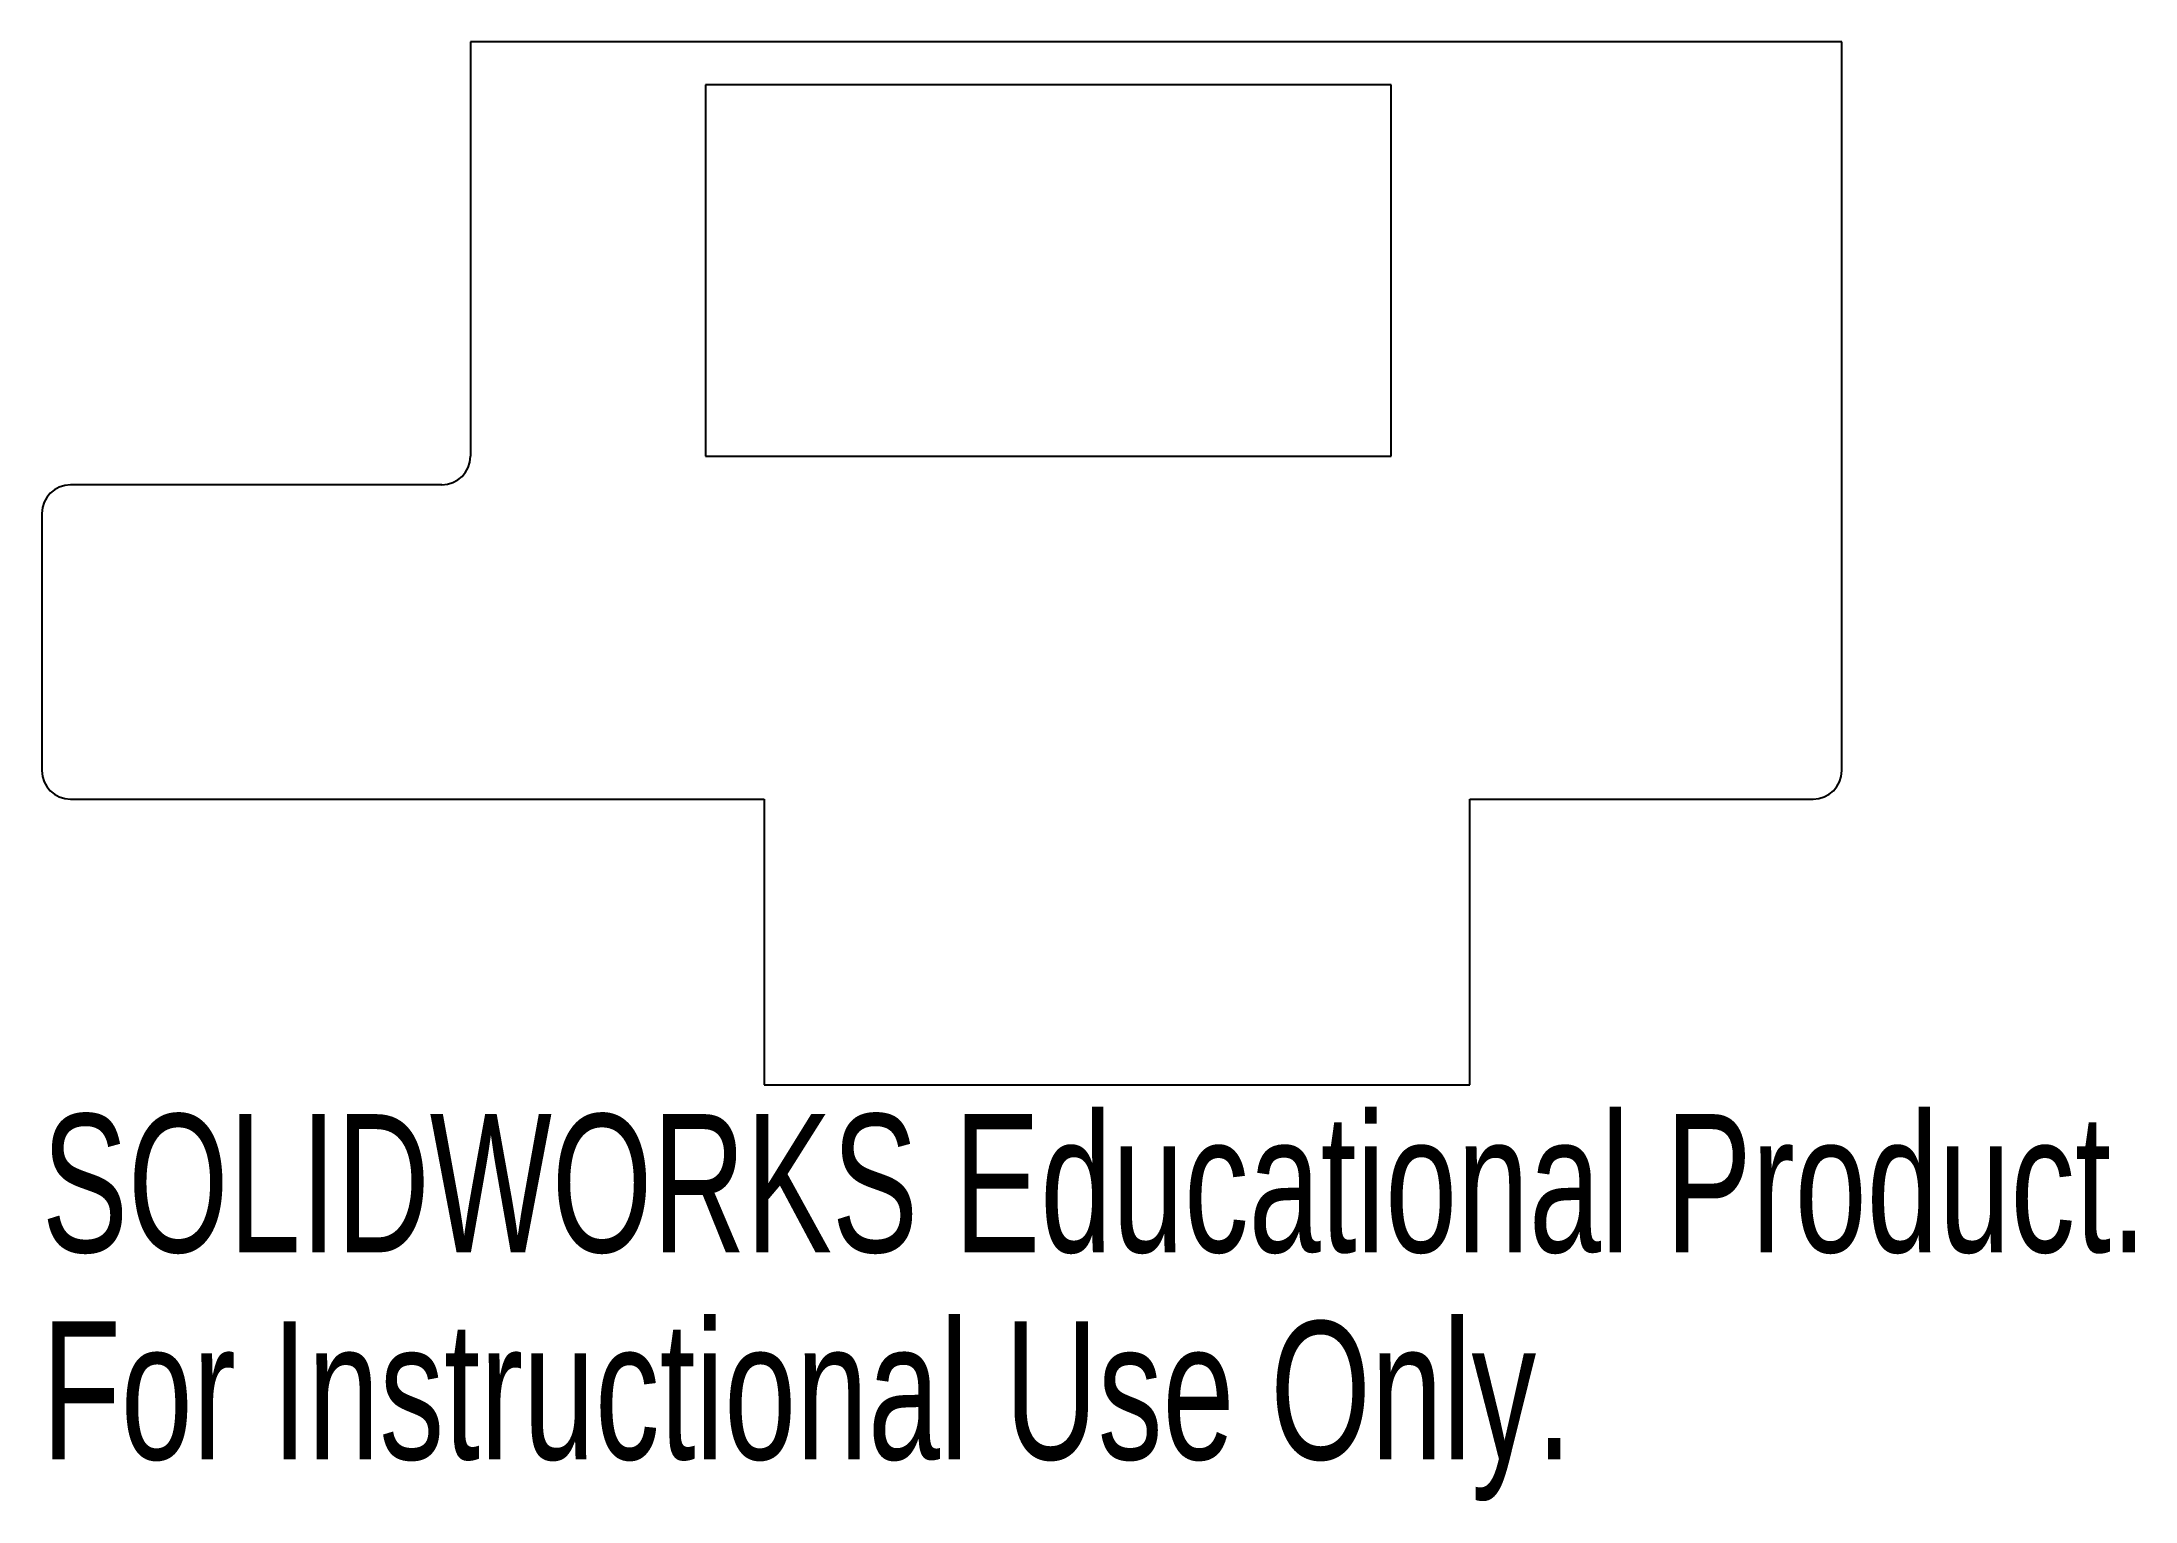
# Paper-space layout '_Bottom' of a CAD drawing. Header units: millimetres. Extents: x -19 to 54.3, y -45 to 6.1.
import ezdxf

# ---------------------------------------------------------------- set-up
doc = ezdxf.new("R2010")
doc.units = ezdxf.units.MM
doc.styles.add('SLDTEXTSTYLE0', font='TXT', dxfattribs={"width": 0.7})

psp = doc.layouts.new('_Bottom')

# ---------------------------------------------------------------- linework, layer by layer
at = {"color": 7, "linetype": 'Continuous', "lineweight": 25}
for p, q in [((-3.993, 6.066), (-3.993, -8.434)), ((44.007, 6.066), (-3.993, 6.066)), ((44.007, -19.434), (44.007, 6.066)), ((28.237, 4.566), (4.237, 4.566)), ((4.237, 4.566), (4.237, -8.434)), ((28.237, -8.434), (28.237, 4.566)), ((4.237, -8.434), (28.237, -8.434)), ((-4.993, -9.434), (-17.993, -9.434)), ((-18.993, -10.434), (-18.993, -19.434)), ((-17.993, -20.434), (6.29, -20.434)), ((6.29, -20.434), (6.29, -30.434)), ((30.986, -20.434), (43.007, -20.434)), ((30.986, -30.434), (30.986, -20.434)), ((6.29, -30.434), (30.986, -30.434))]:
    psp.add_line(p, q, dxfattribs=at)
for centre, start, end in [((-4.993, -8.434), 270, 0), ((-17.993, -10.434), 90, 180), ((-17.993, -19.434), 180, 270), ((43.007, -19.434), 270, 0)]:
    psp.add_arc(centre, 1, start, end, dxfattribs=at)

# ---------------------------------------------------------------- texts
at = {"color": 7, "linetype": 'Continuous', "char_height": 4.83362, "attachment_point": 1, "style": 'SLDTEXTSTYLE0'}
for s, insert in [('SOLIDWORKS Educational Product.', (-18.993, -31.454)), ('For Instructional Use Only.', (-18.993, -38.704))]:
    psp.add_mtext(s, dxfattribs=dict(at, insert=insert))

doc.saveas('drawing.dxf')
